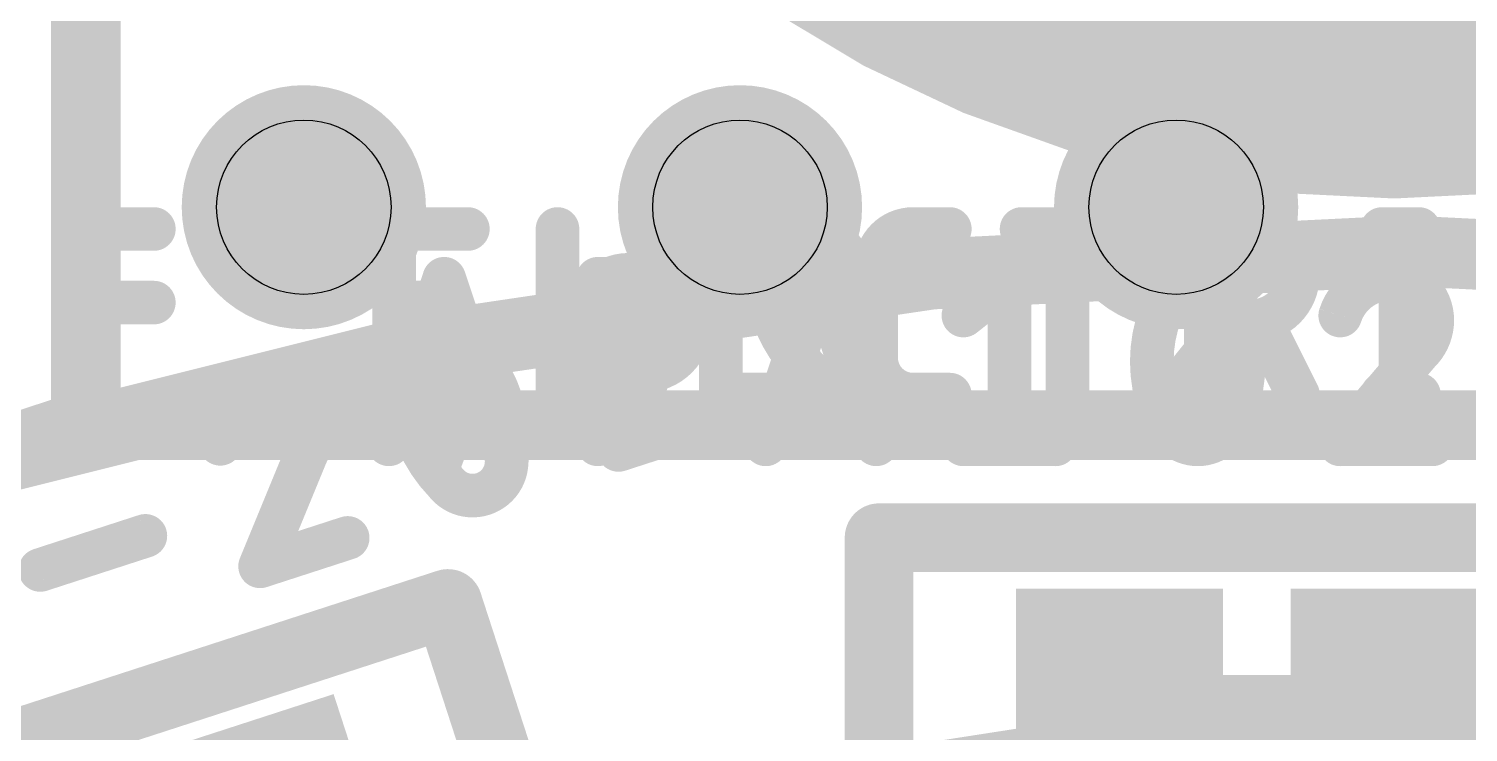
# Model space of a CAD drawing. Extents: x -30 to 92, y -59 to 43.
# Drawn here: x 10.629 to 14.82, y 34.538 to 36.588 of the extents above; entities that cross this region are included whole.
import ezdxf

# ---------------------------------------------------------------- set-up
doc = ezdxf.new("R2010")
doc.units = 0
for name, color, linetype in [('1', 12, 'CONTINUOUS'), ('16', 132, 'CONTINUOUS'), ('17', 110, 'CONTINUOUS'), ('20', 53, 'CONTINUOUS'), ('21', 41, 'CONTINUOUS'), ('27', 253, 'CONTINUOUS'), ('29', 253, 'CONTINUOUS'), ('30', 253, 'CONTINUOUS'), ('31', 253, 'CONTINUOUS'), ('39', 12, 'CONTINUOUS'), ('51', 53, 'CONTINUOUS')]:
    doc.layers.add(name, color=color, linetype=linetype)

# ---------------------------------------------------------------- blocks, each defined once
blk = doc.blocks.new('RECT')
blk.add_solid([(-0.5, -0.5), (0.5, -0.5), (-0.5, 0.5), (0.5, 0.5)])
blk = doc.blocks.new('ROUNDP')
at = {"const_width": 0.5}
blk.add_lwpolyline([(0, -0.25, 1), (0, 0.25, 1), (0, -0.25)], format="xyb", dxfattribs=at)

msp = doc.modelspace()

# ---------------------------------------------------------------- linework, layer by layer
at = {"layer": '1'}
for points, const_width in [([(14.605, 35.941, 0.4142), (0.254, 21.59)], 0.2032), ([(28.956, 21.59, 0.4142), (14.605, 35.941)], 0.2032), ([(14.605, 35.9918, 1), (14.605, 35.8902)], 0.1016), ([(14.605, 35.8902, 1), (14.605, 35.9918)], 0.1016), ([(13.8118, 34.4611, 1), (13.7982, 34.5489)], 0.0889)]:
    msp.add_lwpolyline(points, format="xyb", dxfattribs=dict(at, const_width=const_width))
at = {"layer": '1', "const_width": 0.1778}
msp.add_lwpolyline([(13.805, 34.505), (11.3694, 34.1264)], dxfattribs=at)
at = {"layer": '16', "const_width": 0.2032}
for points in [[(10.795, 39.37), (10.795, 35.433)], [(10.795, 35.433), (18.415, 35.433)]]:
    msp.add_lwpolyline(points, dxfattribs=at)
at = {"layer": '16'}
for points, const_width in [([(14.6685, 35.941, 0.4142), (0.2858, 21.5583)], 0.2032), ([(28.9878, 21.6218, 0.4142), (14.6685, 35.941)], 0.2032), ([(14.6685, 35.9918, 1), (14.6685, 35.8902)], 0.1016), ([(14.6685, 35.8902, 1), (14.6685, 35.9918)], 0.1016), ([(10.795, 35.4838, 1), (10.795, 35.3822)], 0.1016), ([(10.7442, 35.433, 1), (10.8458, 35.433)], 0.1016)]:
    msp.add_lwpolyline(points, format="xyb", dxfattribs=dict(at, const_width=const_width))
at = {"layer": '20', "const_width": 0.2032}
msp.add_lwpolyline([(10.795, 39.37), (10.795, 35.433)], dxfattribs=at)
at = {"layer": '20'}
for points, const_width in [([(10.795, 35.433, 0.762), (10.795, 7.747)], 0.2032), ([(10.8085, 35.384, 1), (10.7815, 35.482)], 0.1016), ([(10.7442, 35.433, 1), (10.8458, 35.433)], 0.1016)]:
    msp.add_lwpolyline(points, format="xyb", dxfattribs=dict(at, const_width=const_width))
for centre in [(11.43, 36.068), (12.7, 36.068), (13.97, 36.068)]:
    msp.add_circle(centre, 0.254, dxfattribs=at)
at = {"layer": '21'}
for points, const_width in [([(14.605, 7.239, 1), (14.605, 35.941, 1), (14.605, 7.239)], 0.2032), ([(13.105, 35.155, 1), (13.105, 35.055)], 0.1), ([(13.155, 35.105, 1), (13.055, 35.105)], 0.1), ([(11.8973, 34.9288, 1), (11.8022, 34.8979)], 0.1), ([(11.8652, 34.8658, 1), (11.8343, 34.9609)], 0.1)]:
    msp.add_lwpolyline(points, format="xyb", dxfattribs=dict(at, const_width=const_width))
at = {"layer": '21', "const_width": 0.2}
for points in [[(16.105, 35.105), (13.105, 35.105)], [(13.105, 35.105), (13.105, 32.328)], [(11.8497, 34.9134), (8.9965, 33.9863)], [(12.7851, 32.0345), (11.8497, 34.9134)]]:
    msp.add_lwpolyline(points, dxfattribs=at)
at = {"layer": '27'}
for points, const_width in [([(12.8464, 36.0305, 0.3205), (12.7779, 35.9378)], 0.127), ([(12.9564, 35.9957, 0.3205), (12.8464, 36.0305)], 0.127), ([(12.8366, 36.0607, 1), (12.8562, 36.0003)], 0.0635), ([(12.8562, 36.0003, 1), (12.8366, 36.0607)], 0.0635), ([(10.8105, 36.0045, 1), (10.747, 36.0045)], 0.0635), ([(10.7788, 36.0363, 1), (10.7788, 35.9727)], 0.0635), ([(10.9932, 35.9727, 1), (10.9932, 36.0363)], 0.0635), ([(11.7249, 36.0045, 1), (11.6614, 36.0045)], 0.0635), ([(11.6931, 36.0363, 1), (11.6931, 35.9727)], 0.0635), ([(11.9076, 35.9727, 1), (11.9076, 36.0363)], 0.0635), ([(12.2004, 36.0045, 1), (12.1369, 36.0045)], 0.0635), ([(12.6759, 36.0045, 1), (12.6124, 36.0045)], 0.0635), ([(12.6441, 36.0363, 1), (12.6441, 35.9727)], 0.0635), ([(12.8586, 35.9727, 1), (12.8586, 36.0363)], 0.0635), ([(12.9792, 36.0178, 1), (12.9335, 35.9737)], 0.0635), ([(13.0485, 35.8424, 0.1138), (12.9564, 35.9957)], 0.127), ([(12.931, 35.9767, 1), (12.9817, 36.0148)], 0.0635), ([(13.2037, 36.0045, 0.4142), (13.0965, 35.8973)], 0.127), ([(13.2037, 36.0363, 1), (13.2037, 35.9727)], 0.0635), ([(13.2037, 35.9728, 1), (13.2037, 36.0362)], 0.0635), ([(13.311, 35.9727, 1), (13.311, 36.0363)], 0.0635), ([(13.52, 36.0363, 1), (13.52, 35.9727)], 0.0635), ([(13.6858, 36.0045, 1), (13.6223, 36.0045)], 0.0635), ([(13.7881, 35.9727, 1), (13.7881, 36.0363)], 0.0635), ([(14.0884, 36.0045, 1), (14.0249, 36.0045)], 0.0635), ([(14.0567, 36.0363, 1), (14.0567, 35.9727)], 0.0635), ([(14.1907, 35.7364, 1), (14.1907, 36.0045)], 0.127), ([(14.1907, 36.0363, 1), (14.1907, 35.9727)], 0.0635), ([(14.1907, 35.9727, 1), (14.1907, 36.0363)], 0.0635), ([(14.5697, 36.0363, 1), (14.5697, 35.9727)], 0.0635), ([(14.655, 36.0045, 1), (14.5915, 36.0045)], 0.0635), ([(14.6769, 35.9727, 1), (14.6769, 36.0363)], 0.0635), ([(13.0112, 35.9504, 1), (12.9518, 35.9728)], 0.0635), ([(12.7779, 35.9378, 0.1139), (12.7935, 35.7596)], 0.127), ([(12.7461, 35.9383, 1), (12.8096, 35.9372)], 0.0635), ([(12.8093, 35.9333, 1), (12.7464, 35.9422)], 0.0635), ([(11.8688, 35.8695, 1), (11.8085, 35.8495)], 0.0635), ([(11.8688, 35.8495, 1), (11.8085, 35.8695)], 0.0635), ([(12.3374, 35.8651, 0.3252), (12.2303, 35.7175)], 0.127), ([(12.3179, 35.8595, 1), (12.2544, 35.8595)], 0.0635), ([(12.2862, 35.8913, 1), (12.2862, 35.8278)], 0.0635), ([(12.4894, 35.7876, 0.4142), (12.3374, 35.8651)], 0.127), ([(12.3276, 35.8953, 1), (12.3472, 35.8349)], 0.0635), ([(12.3472, 35.8349, 1), (12.3276, 35.8953)], 0.0635), ([(12.4202, 35.8913, 1), (12.4202, 35.8278)], 0.0635), ([(12.4202, 35.5914, 1), (12.4202, 35.8595)], 0.127), ([(12.4202, 35.8278, 1), (12.4202, 35.8913)], 0.0635), ([(12.966, 35.8695, 1), (12.9058, 35.8495)], 0.0635), ([(12.966, 35.8495, 1), (12.9058, 35.8695)], 0.0635), ([(13.1282, 35.8973, 1), (13.0647, 35.8973)], 0.0635), ([(13.0647, 35.8973, 1), (13.1282, 35.8973)], 0.0635), ([(13.5163, 35.8595, 1), (13.4528, 35.8595)], 0.0635), ([(13.5044, 35.8347, 1), (13.4647, 35.8843)], 0.0635), ([(14.0332, 35.8595, 0.3205), (13.9394, 35.7925)], 0.127), ([(14.127, 35.7925, 0.3205), (14.0332, 35.8595)], 0.127), ([(14.0332, 35.8912, 1), (14.0332, 35.8278)], 0.0635), ([(14.0332, 35.8278, 1), (14.0332, 35.8912)], 0.0635), ([(14.5952, 35.8595, 0.3252), (14.4478, 35.7523)], 0.127), ([(14.7159, 35.7388, 0.4142), (14.5952, 35.8595)], 0.127), ([(14.5952, 35.8912, 1), (14.5952, 35.8277)], 0.0635), ([(14.5952, 35.8278, 1), (14.5952, 35.8912)], 0.0635), ([(13.0641, 35.6643, 0.1139), (13.0485, 35.8424)], 0.127), ([(13.0787, 35.8522, 1), (13.0183, 35.8326)], 0.0635), ([(13.0183, 35.8326, 1), (13.0787, 35.8522)], 0.0635), ([(10.7788, 35.8218, 1), (10.7788, 35.7583)], 0.0635), ([(10.9932, 35.7583, 1), (10.9932, 35.8218)], 0.0635), ([(11.6931, 35.8218, 1), (11.6931, 35.7583)], 0.0635), ([(11.854, 35.7583, 1), (11.854, 35.8218)], 0.0635), ([(12.4801, 35.686, 0.2052), (12.4894, 35.7876)], 0.127), ([(12.5196, 35.7975, 1), (12.4592, 35.7778)], 0.0635), ([(12.6441, 35.8218, 1), (12.6441, 35.7583)], 0.0635), ([(12.805, 35.7583, 1), (12.805, 35.8218)], 0.0635), ([(13.9394, 35.7925, 0.1139), (13.8991, 35.6182)], 0.127), ([(13.9679, 35.7786, 1), (13.9108, 35.8064)], 0.0635), ([(14.1673, 35.6182, 0.1139), (14.127, 35.7925)], 0.127), ([(14.1556, 35.8064, 1), (14.0985, 35.7786)], 0.0635), ([(12.4592, 35.7778, 1), (12.5196, 35.7975)], 0.0635), ([(12.7935, 35.7596, 0.1139), (12.8856, 35.6063)], 0.127), ([(12.8237, 35.7694, 1), (12.7633, 35.7498)], 0.0635), ([(12.7633, 35.7498, 1), (12.8237, 35.7694)], 0.0635), ([(13.3307, 35.777, 1), (13.3703, 35.7275)], 0.0635), ([(13.9093, 35.8028, 1), (13.9694, 35.7822)], 0.0635), ([(14.0567, 35.7681, 1), (14.0567, 35.7046)], 0.0635), ([(14.097, 35.7822, 1), (14.1571, 35.8028)], 0.0635), ([(14.1652, 35.7324, 1), (14.1157, 35.7721)], 0.0635), ([(14.1907, 35.7681, 1), (14.1907, 35.7046)], 0.0635), ([(14.246, 35.7506, 1), (14.1892, 35.7222)], 0.0635), ([(14.1907, 35.7046, 1), (14.1907, 35.7681)], 0.0635), ([(14.6757, 35.645, 0.2053), (14.7159, 35.7388)], 0.127), ([(14.7476, 35.7388, 1), (14.6841, 35.7388)], 0.0635), ([(11.8028, 35.6914, 0.3205), (11.7343, 35.5987)], 0.127), ([(11.9128, 35.6567, 0.3205), (11.8028, 35.6914)], 0.127), ([(11.793, 35.7216, 1), (11.8126, 35.6612)], 0.0635), ([(11.8126, 35.6612, 1), (11.793, 35.7216)], 0.0635), ([(14.4176, 35.762, 1), (14.478, 35.7425)], 0.0635), ([(14.6841, 35.7388, 1), (14.7476, 35.7388)], 0.0635), ([(11.9356, 35.6787, 1), (11.8899, 35.6346)], 0.0635), ([(12.0049, 35.5034, 0.1138), (11.9128, 35.6567)], 0.127), ([(12.1985, 35.7175, 1), (12.262, 35.7176)], 0.0635), ([(12.4522, 35.7011, 1), (12.5081, 35.6709)], 0.0635), ([(12.5095, 35.6739, 1), (12.4508, 35.698)], 0.0635), ([(12.9955, 35.5715, 0.3205), (13.0641, 35.6643)], 0.127), ([(13.0958, 35.6637, 1), (13.0323, 35.6648)], 0.0635), ([(11.8874, 35.6376, 1), (11.9382, 35.6757)], 0.0635), ([(11.9677, 35.6114, 1), (11.9083, 35.6338)], 0.0635), ([(12.8307, 35.6516, 1), (12.8901, 35.6292)], 0.0635), ([(12.8856, 35.6063, 0.3205), (12.9955, 35.5715)], 0.127), ([(12.911, 35.6253, 1), (12.8602, 35.5872)], 0.0635), ([(13.0326, 35.6687, 1), (13.0955, 35.6598)], 0.0635), ([(13.0965, 35.6291, 0.4142), (13.2037, 35.5219)], 0.127), ([(13.1282, 35.6291, 1), (13.0647, 35.6291)], 0.0635), ([(13.8991, 35.6182, 0.1139), (13.9394, 35.4439)], 0.127), ([(13.9309, 35.6182, 1), (13.8674, 35.6182)], 0.0635), ([(14.127, 35.4439, 0.1139), (14.1673, 35.6182)], 0.127), ([(14.199, 35.6182, 1), (14.1355, 35.6182)], 0.0635), ([(14.6538, 35.668, 1), (14.6976, 35.622)], 0.0635), ([(14.6999, 35.6244, 1), (14.6515, 35.6656)], 0.0635), ([(11.7343, 35.5987, 0.1139), (11.7499, 35.4205)], 0.127), ([(11.7026, 35.5992, 1), (11.7661, 35.5982)], 0.0635), ([(11.7657, 35.5943, 1), (11.7029, 35.6031)], 0.0635), ([(12.2862, 35.6231, 1), (12.2862, 35.5596)], 0.0635), ([(12.4202, 35.6231, 1), (12.4202, 35.5596)], 0.0635), ([(12.4202, 35.5596, 1), (12.4202, 35.6231)], 0.0635), ([(12.8627, 35.5842, 1), (12.9084, 35.6283)], 0.0635), ([(12.9857, 35.6017, 1), (13.0053, 35.5413)], 0.0635), ([(13.0053, 35.5413, 1), (12.9857, 35.6017)], 0.0635), ([(13.0647, 35.6291, 1), (13.1282, 35.6291)], 0.0635), ([(13.8674, 35.6182, 1), (13.9309, 35.6182)], 0.0635), ([(14.1355, 35.6182, 1), (14.199, 35.6182)], 0.0635), ([(11.2938, 35.526, 0.3252), (11.1867, 35.3785)], 0.127), ([(11.4458, 35.4486, 0.4142), (11.2938, 35.526)], 0.127), ([(11.284, 35.5562, 1), (11.3036, 35.4958)], 0.0635), ([(11.3036, 35.4958, 1), (11.284, 35.5562)], 0.0635), ([(11.6931, 35.5537, 1), (11.6931, 35.4901)], 0.0635), ([(11.9076, 35.4901, 1), (11.9076, 35.5537)], 0.0635), ([(12.1686, 35.5537, 1), (12.1686, 35.4901)], 0.0635), ([(12.3831, 35.4901, 1), (12.3831, 35.5537)], 0.0635), ([(12.6441, 35.5537, 1), (12.6441, 35.4901)], 0.0635), ([(12.8586, 35.4901, 1), (12.8586, 35.5537)], 0.0635), ([(13.2037, 35.5537, 1), (13.2037, 35.4901)], 0.0635), ([(13.2037, 35.4901, 1), (13.2037, 35.5537)], 0.0635), ([(13.311, 35.4901, 1), (13.311, 35.5537)], 0.0635), ([(14.5697, 35.5537, 1), (14.5697, 35.4901)], 0.0635), ([(14.6769, 35.4901, 1), (14.6769, 35.5537)], 0.0635), ([(10.747, 35.5219, 1), (10.8105, 35.5219)], 0.0635), ([(11.6614, 35.5219, 1), (11.7249, 35.5219)], 0.0635), ([(11.718, 35.5293, 1), (11.718, 35.4658)], 0.0635), ([(11.9593, 35.4658, 1), (11.9593, 35.5293)], 0.0635), ([(12.0205, 35.3252, 0.1139), (12.0049, 35.5034)], 0.127), ([(12.0351, 35.5132, 1), (11.9747, 35.4936)], 0.0635), ([(11.9747, 35.4935, 1), (12.0351, 35.5132)], 0.0635), ([(12.1369, 35.5219, 1), (12.2004, 35.5219)], 0.0635), ([(12.6124, 35.5219, 1), (12.6759, 35.5219)], 0.0635), ([(12.8153, 35.5293, 1), (12.8153, 35.4658)], 0.0635), ([(13.0566, 35.4658, 1), (13.0566, 35.5293)], 0.0635), ([(13.6223, 35.5219, 1), (13.6858, 35.5219)], 0.0635), ([(14.0249, 35.5219, 1), (14.0884, 35.5219)], 0.0635), ([(14.2964, 35.5077, 1), (14.3532, 35.5361)], 0.0635), ([(14.5915, 35.5219, 1), (14.655, 35.5219)], 0.0635), ([(11.2059, 35.5, 1), (11.2059, 35.4365)], 0.0635), ([(11.4366, 35.3469, 0.2052), (11.4458, 35.4486)], 0.127), ([(11.476, 35.4584, 1), (11.4156, 35.4388)], 0.0635), ([(11.4204, 35.4365, 1), (11.4204, 35.5)], 0.0635), ([(12.6111, 35.4132, 1), (12.5914, 35.4736)], 0.0635), ([(13.9012, 35.504, 1), (13.9507, 35.4643)], 0.0635), ([(13.9694, 35.4542, 1), (13.9093, 35.4336)], 0.0635), ([(13.9394, 35.4439, 0.3205), (14.0332, 35.3769)], 0.127), ([(14.0332, 35.3769, 0.3205), (14.127, 35.4439)], 0.127), ([(14.1571, 35.4336, 1), (14.097, 35.4542)], 0.0635), ([(11.4156, 35.4388, 1), (11.476, 35.4584)], 0.0635), ([(11.7499, 35.4205, 0.1139), (11.842, 35.2672)], 0.127), ([(11.7801, 35.4303, 1), (11.7197, 35.4107)], 0.0635), ([(11.7197, 35.4107, 1), (11.7801, 35.4303)], 0.0635), ([(13.9108, 35.43, 1), (13.9679, 35.4578)], 0.0635), ([(14.0985, 35.4578, 1), (14.1556, 35.43)], 0.0635), ([(11.6477, 35.3869, 1), (11.7079, 35.3669)], 0.0635), ([(11.9694, 35.3669, 1), (12.0296, 35.3869)], 0.0635), ([(12.3364, 35.3908, 1), (12.3561, 35.3304)], 0.0635), ([(12.7449, 35.3869, 1), (12.8052, 35.3669)], 0.0635), ([(13.0667, 35.3669, 1), (13.1269, 35.3869)], 0.0635), ([(13.3505, 35.4087, 1), (13.3505, 35.3451)], 0.0635), ([(13.6186, 35.3451, 1), (13.6186, 35.4087)], 0.0635), ([(14.0332, 35.4086, 1), (14.0332, 35.3452)], 0.0635), ([(14.0332, 35.3452, 1), (14.0332, 35.4086)], 0.0635), ([(14.4478, 35.4087, 1), (14.4478, 35.3451)], 0.0635), ([(14.4236, 35.3975, 1), (14.472, 35.3563)], 0.0635), ([(14.7159, 35.3451, 1), (14.7159, 35.4087)], 0.0635), ([(11.155, 35.3784, 1), (11.2185, 35.3785)], 0.0635), ([(11.4087, 35.362, 1), (11.4645, 35.3318)], 0.0635), ([(11.4659, 35.3348, 1), (11.4072, 35.359)], 0.0635), ([(11.952, 35.2324, 0.3205), (12.0205, 35.3252)], 0.127), ([(12.0522, 35.3247, 1), (11.9888, 35.3257)], 0.0635), ([(12.2544, 35.3769, 1), (12.3179, 35.3769)], 0.0635), ([(12.3169, 35.3726, 1), (12.3756, 35.3485)], 0.0635), ([(13.4528, 35.3769, 1), (13.5163, 35.3769)], 0.0635), ([(11.7871, 35.3125, 1), (11.8465, 35.2901)], 0.0635), ([(11.9891, 35.3296, 1), (12.0519, 35.3208)], 0.0635), ([(11.842, 35.2672, 0.3205), (11.952, 35.2324)], 0.127), ([(11.8674, 35.2863, 1), (11.8166, 35.2481)], 0.0635), ([(11.8192, 35.2451, 1), (11.8649, 35.2892)], 0.0635), ([(11.9422, 35.2626, 1), (11.9618, 35.2023)], 0.0635), ([(11.9618, 35.2023, 1), (11.9422, 35.2626)], 0.0635), ([(10.9784, 35.0801, 1), (10.9588, 35.1405)], 0.0635), ([(11.5675, 35.0741, 1), (11.5479, 35.1345)], 0.0635), ([(11.2929, 35.0517, 1), (11.3125, 34.9913)], 0.0635), ([(10.6528, 35.0411, 1), (10.6724, 34.9807)], 0.0635), ([(11.2733, 35.0336, 1), (11.3321, 35.0094)], 0.0635)]:
    msp.add_lwpolyline(points, format="xyb", dxfattribs=dict(at, const_width=const_width))
at = {"layer": '27', "const_width": 0.127}
for points in [[(10.7788, 35.5219), (10.7788, 36.0045)], [(10.7788, 36.0045), (10.9932, 36.0045)], [(11.6931, 35.5219), (11.6931, 36.0045)], [(11.6931, 36.0045), (11.9076, 36.0045)], [(12.1686, 36.0045), (12.1686, 35.5219)], [(12.6441, 35.5219), (12.6441, 36.0045)], [(12.6441, 36.0045), (12.8586, 36.0045)], [(13.2037, 36.0045), (13.311, 36.0045)], [(13.52, 36.0045), (13.7881, 36.0045)], [(13.654, 35.5219), (13.654, 36.0045)], [(14.0567, 35.5219), (14.0567, 36.0045)], [(14.0567, 36.0045), (14.1907, 36.0045)], [(14.5697, 36.0045), (14.6769, 36.0045)], [(14.6233, 36.0045), (14.6233, 35.5219)], [(12.8604, 35.6404), (12.9815, 35.9616)], [(11.6778, 35.3769), (11.8387, 35.8595)], [(11.8387, 35.8595), (11.9995, 35.3769)], [(12.2862, 35.3769), (12.2862, 35.8595)], [(12.2862, 35.8595), (12.4202, 35.8595)], [(12.7751, 35.3769), (12.9359, 35.8595)], [(12.9359, 35.8595), (13.0968, 35.3769)], [(13.0965, 35.6291), (13.0965, 35.8973)], [(13.3505, 35.7523), (13.4846, 35.8595)], [(13.4846, 35.8595), (13.4846, 35.3769)], [(10.7788, 35.79), (10.9932, 35.79)], [(11.6931, 35.79), (11.854, 35.79)], [(12.6441, 35.79), (12.805, 35.79)], [(13.926, 35.4841), (14.1404, 35.7523)], [(14.1907, 35.7364), (14.0567, 35.7364)], [(14.3248, 35.5219), (14.2176, 35.7364)], [(12.4801, 35.686), (12.3463, 35.3606)], [(11.8168, 35.3013), (11.938, 35.6226)], [(14.6757, 35.645), (14.4478, 35.3769)], [(12.4202, 35.5914), (12.2862, 35.5914)], [(11.9076, 35.5219), (11.6931, 35.5219)], [(12.1686, 35.5219), (12.3831, 35.5219)], [(12.8586, 35.5219), (12.6441, 35.5219)], [(13.311, 35.5219), (13.2037, 35.5219)], [(14.5697, 35.5219), (14.6769, 35.5219)], [(11.9593, 35.4976), (11.718, 35.4976)], [(13.0566, 35.4976), (12.8153, 35.4976)], [(11.2059, 35.4683), (11.4204, 35.4683)], [(12.3463, 35.3606), (12.6012, 35.4434)], [(13.3505, 35.3769), (13.6186, 35.3769)], [(14.4478, 35.3769), (14.7159, 35.3769)], [(11.4366, 35.3469), (11.3027, 35.0215)], [(10.6626, 35.0109), (10.9686, 35.1103)], [(11.3027, 35.0215), (11.5577, 35.1043)]]:
    msp.add_lwpolyline(points, dxfattribs=at)
at = {"layer": '29', "const_width": 0.3556}
for points in [[(11.43, 35.8902, 1), (11.43, 36.2458, 1), (11.43, 35.8902)], [(12.7, 35.8902, 1), (12.7, 36.2458, 1), (12.7, 35.8902)], [(13.97, 35.8902, 1), (13.97, 36.2458, 1), (13.97, 35.8902)]]:
    msp.add_lwpolyline(points, format="xyb", dxfattribs=at)
at = {"layer": '30', "const_width": 0.3556}
for points in [[(11.43, 35.8902, 1), (11.43, 36.2458, 1), (11.43, 35.8902)], [(12.7, 35.8902, 1), (12.7, 36.2458, 1), (12.7, 35.8902)], [(13.97, 35.8902, 1), (13.97, 36.2458, 1), (13.97, 35.8902)]]:
    msp.add_lwpolyline(points, format="xyb", dxfattribs=at)
at = {"layer": '51', "const_width": 0.1}
for points in [[(13.605, 32.655), (13.605, 34.655)], [(13.605, 34.655), (15.605, 34.655)], [(13.955, 34.605), (13.655, 34.605)], [(13.655, 34.605), (13.655, 34.105)], [(13.955, 34.105), (13.955, 34.605)], [(14.455, 34.105), (14.455, 34.605)], [(14.455, 34.605), (14.755, 34.605)], [(14.755, 34.605), (14.755, 34.105)]]:
    msp.add_lwpolyline(points, dxfattribs=at)
at = {"layer": '51', "const_width": 0.05}
for points in [[(13.63, 34.655, 1), (13.58, 34.655)], [(13.605, 34.68, 1), (13.605, 34.63)], [(13.655, 34.63, 1), (13.655, 34.58)], [(13.68, 34.605, 1), (13.63, 34.605)], [(13.98, 34.605, 1), (13.93, 34.605)], [(13.955, 34.58, 1), (13.955, 34.63)], [(14.48, 34.605, 1), (14.43, 34.605)], [(14.455, 34.63, 1), (14.455, 34.58)], [(14.78, 34.605, 1), (14.73, 34.605)], [(14.755, 34.58, 1), (14.755, 34.63)]]:
    msp.add_lwpolyline(points, format="xyb", dxfattribs=at)

# ---------------------------------------------------------------- block references
at = {"layer": '1', "xscale": 0.7, "yscale": 0.4, "rotation": 270}
for p in [(13.805, 34.505), (14.605, 34.505)]:
    msp.add_blockref('RECT', p, dxfattribs=at)
at = {"layer": '17', "xscale": 6.35, "yscale": 6.35}
msp.add_blockref('ROUNDP', (14.605, 39.37), dxfattribs=at)
msp.add_blockref('ROUNDP', (14.605, 39.37), dxfattribs=at)
at = {"layer": '29', "xscale": 6.5532, "yscale": 6.5532}
msp.add_blockref('ROUNDP', (14.605, 39.37), dxfattribs=at)
at = {"layer": '29', "xscale": 0.9032, "yscale": 0.6032}
for p, rotation in [((13.805, 34.505), 270), ((14.605, 34.505), 270), ((11.3694, 34.1264), 288)]:
    msp.add_blockref('RECT', p, dxfattribs=dict(at, rotation=rotation))
at = {"layer": '30', "xscale": 6.5532, "yscale": 6.5532}
msp.add_blockref('ROUNDP', (14.605, 39.37), dxfattribs=at)
at = {"layer": '31', "xscale": 0.3, "yscale": 0.6, "rotation": 180}
for p in [(13.805, 34.505), (14.605, 34.505)]:
    msp.add_blockref('RECT', p, dxfattribs=at)
at = {"layer": '39', "xscale": 2.032, "yscale": 2.032, "rotation": 180}
msp.add_blockref('RECT', (14.605, 33.655), dxfattribs=at)

doc.saveas('drawing.dxf')
